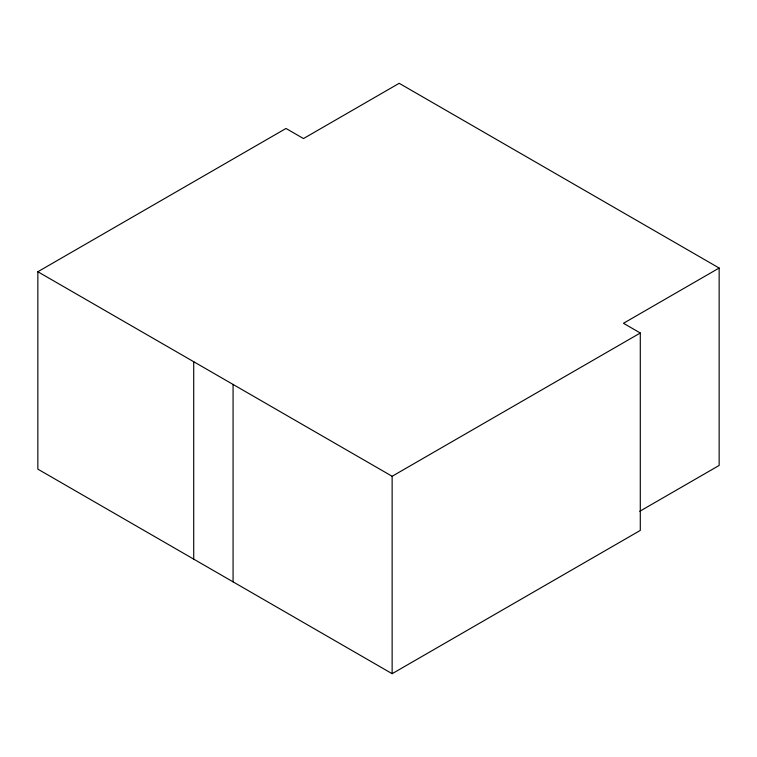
<?xml version="1.0" encoding="UTF-8"?>
<svg xmlns="http://www.w3.org/2000/svg" width="757" height="757" viewBox="0 0 757 757"><rect width="100%" height="100%" fill="white"/><g stroke="black" fill="none" stroke-linecap="round" stroke-linejoin="round"><path stroke-width="1.14" d="M719.15 268.035L623.456 323.286L640.29 333.004L640.29 530.42L392.135 673.692L37.85 469.141L37.85 271.735L286.004 128.463L303.491 138.559L399.194 83.308L719.15 268.035L719.15 465.451L639.741 511.297M37.85 271.735L392.135 476.276L640.29 333.004M392.135 476.276L392.135 673.692M233.071 384.442L233.071 581.859M193.716 361.723L193.716 559.139"/></g></svg>
